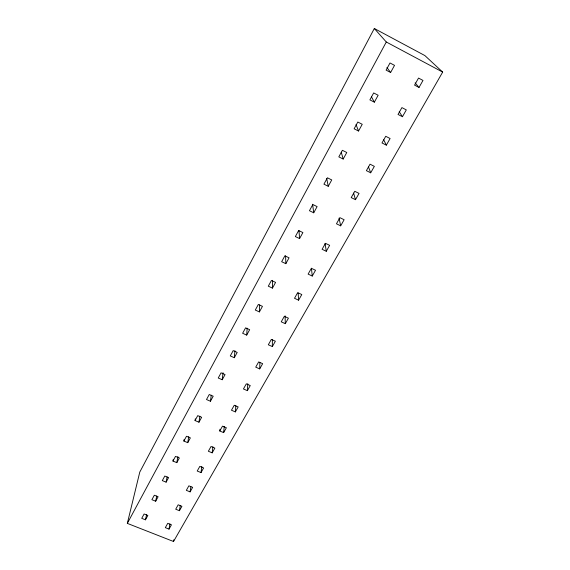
<?xml version="1.0" encoding="UTF-8"?>
<svg xmlns="http://www.w3.org/2000/svg" width="570" height="570" viewBox="0 0 570 570"><rect width="100%" height="100%" fill="white"/><g stroke="black" fill="none" stroke-linecap="round" stroke-linejoin="round"><path stroke-width="0.85" d="M272.453 288.114L275.581 282.399L271.42 280.476L268.299 286.197L272.453 288.114L272.496 280.347M272.339 346.574L275.367 341.216L271.341 339.406L268.32 344.779L272.339 346.574L272.375 339.528M259.699 368.897L262.656 363.674L258.666 361.907L255.723 367.144L259.699 368.897L259.906 362.677M259.407 311.911L262.457 306.346L258.338 304.466L255.296 310.044L259.407 311.911L259.678 304.893M247.38 390.664L250.259 385.569L246.311 383.852L243.44 388.954L247.38 390.664L247.779 383.71M246.696 335.103L249.667 329.681L245.592 327.85L242.628 333.279L246.696 335.103L247.159 328.206M235.36 411.903L238.167 406.93L234.256 405.249L231.456 410.229L235.36 411.903L235.845 405.783M234.306 357.704L237.206 352.417L233.173 350.628L230.28 355.929L234.306 357.704L234.947 350.735M219.949 429.239L219.763 430.984L223.632 432.616L224.238 426.488M222.229 379.741L225.057 374.583L221.06 372.844L218.246 378.01L222.229 379.741L223.027 372.716M212.183 452.844L214.862 448.106L211.021 446.502L208.349 451.248L212.183 452.844L212.895 446.702M201.003 472.587L203.625 467.963L199.821 466.395L197.213 471.027L201.003 472.587L201.816 466.445M210.451 401.237L213.209 396.207L209.247 394.504L206.504 399.541L210.451 401.237L211.249 395.217M190.088 491.867L192.646 487.357L188.877 485.825L186.333 490.343L190.088 491.867L190.864 486.616M195.318 418.829L195.047 420.553L198.959 422.206L199.863 416.164M179.429 510.706L181.923 506.295L178.189 504.799L175.703 509.217L179.429 510.706L180.27 505.469M173.529 541.5L442.669 72.091L424.878 55.575L374.319 28.5L139.785 472.074L127.331 523.381L173.529 541.5L173.807 539.754M184.167 439.328L183.868 441.052L187.744 442.669L188.741 436.613M169.012 529.11L171.449 524.799L167.751 523.331L165.321 527.649L169.012 529.11L169.91 523.894M173.28 459.342L172.959 461.066L176.8 462.641L177.883 456.584M166.105 482.149L168.606 477.582L164.801 476.036L162.308 480.61L166.105 482.149L167.103 476.962M155.667 501.201L158.111 496.741L154.335 495.23L151.898 499.698L155.667 501.201L156.722 496.021M145.464 519.819L147.851 515.458L144.11 513.976L141.731 518.344L145.464 519.819L146.568 514.653M127.331 523.381L386.289 41.995L374.319 28.5M172.959 461.066L175.51 456.385L179.358 457.966L176.8 462.641M183.868 441.052L186.49 436.257L190.366 437.881L187.744 442.669M195.047 420.553L197.726 415.637L201.652 417.297L198.959 422.206M285.841 263.675L289.054 257.811L284.858 255.83L281.651 261.716L285.841 263.675L285.591 255.809M299.592 238.581L302.898 232.553L298.652 230.529L295.36 236.564L299.592 238.581L298.979 230.622M313.728 212.795L317.12 206.604L312.83 204.523L309.446 210.729L313.728 212.795L312.595 204.231M328.249 186.297L331.74 179.928L327.408 177.79L323.931 184.174L328.249 186.297L326.717 178.567M343.183 159.051L346.774 152.504L342.392 150.302L338.815 156.871L343.183 159.051L341.252 152.197M358.537 131.029L362.235 124.288L357.81 122.03L354.127 128.784L358.537 131.029L356.022 124.574M374.347 102.187L378.145 95.254L373.678 92.931L369.887 99.878L374.347 102.187L371.555 96.971M390.614 72.504L394.526 65.365L390.008 62.971L386.111 70.131L390.614 72.504L386.937 67.538M219.763 430.984L222.499 426.132L226.376 427.771L223.632 432.616M285.299 323.674L288.413 318.174L284.344 316.322L281.245 321.829L285.299 323.674L285.093 315.844M298.602 300.176L301.794 294.533L297.69 292.631L294.505 298.281L298.602 300.176L298.16 293.094M312.253 276.051L315.531 270.258L311.384 268.306L308.121 274.113L312.253 276.051L311.441 268.228M326.275 251.285L329.645 245.335L325.456 243.333L322.1 249.29L326.275 251.285L325.057 243.362M340.682 225.834L344.137 219.728L339.905 217.669L336.457 223.796L340.682 225.834L339.043 218.139M355.481 199.692L359.036 193.408L354.761 191.299L351.213 197.59L355.481 199.692L353.599 193.095M370.692 172.81L374.355 166.355L370.03 164.181L366.389 170.658L370.692 172.81L368.541 167.06M386.339 145.172L390.101 138.524L385.74 136.294L381.986 142.956L386.339 145.172L383.688 139.736M402.441 116.729L406.31 109.896L401.9 107.602L398.038 114.456L402.441 116.729L399.221 111.677M419.007 87.467L422.99 80.427L418.537 78.069L414.561 85.122L419.007 87.467L415.138 82.871M386.289 41.995L442.669 72.091"/></g></svg>
